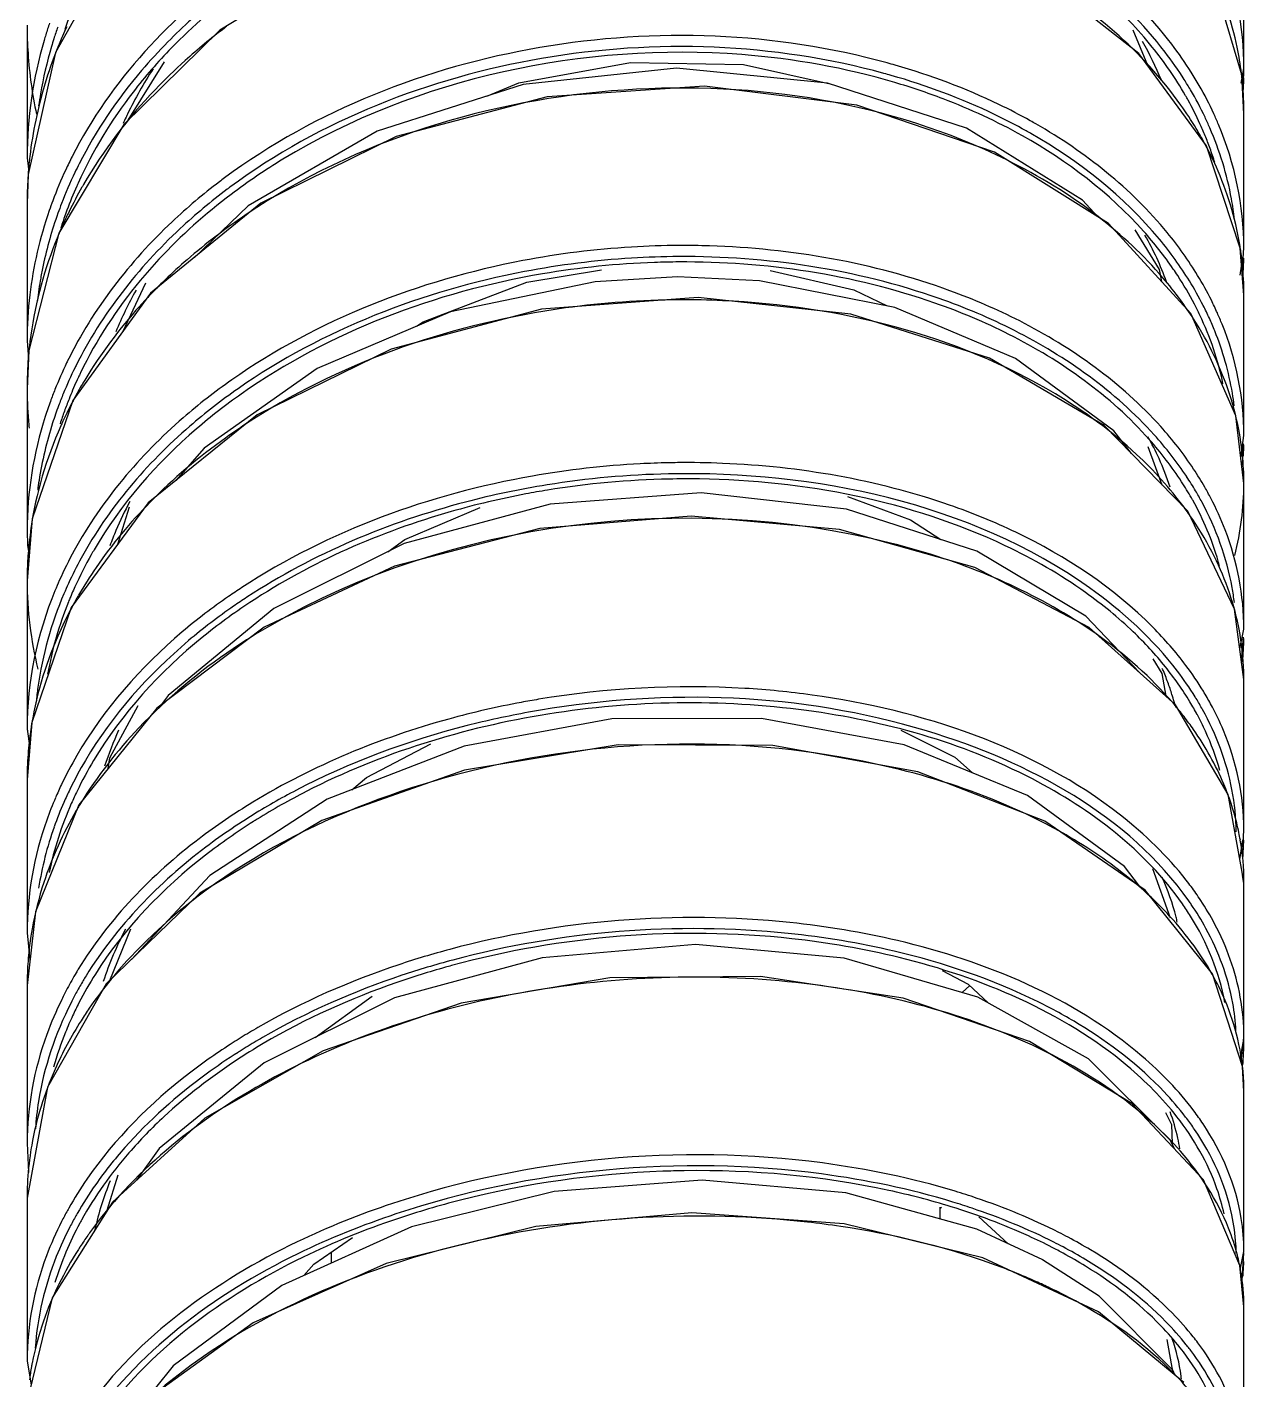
# Model space of a CAD drawing. Header units: millimetres. Extents: x 601 to 1195, y -13 to 407.
# Drawn here: x 744.7 to 756.7, y 299.44 to 312.78 of the extents above; entities that cross this region are included whole.
import ezdxf

# ---------------------------------------------------------------- set-up
doc = ezdxf.new("R2010")
doc.units = ezdxf.units.MM
doc.header["$LTSCALE"] = 0.1

msp = doc.modelspace()

# ---------------------------------------------------------------- linework, layer by layer
at = {"color": 7, "linetype": 'Continuous'}
for p, q in [((745.6121, 313.6475), (744.9848, 312.5265)), ((756.7033, 312.3676), (756.7033, 313.6425)), ((747.8022, 313.4762), (746.6044, 312.7454)), ((755.6655, 312.5151), (754.7033, 313.2725)), ((756.6809, 312.3041), (756.3695, 313.37)), ((744.7033, 312.794), (744.7033, 311.7925)), ((746.6044, 312.7454), (745.6575, 311.8168)), ((755.6084, 312.7498), (755.7526, 312.402)), ((744.9848, 312.5265), (744.7133, 311.3216)), ((756.3337, 311.6044), (755.6655, 312.5151)), ((745.6995, 311.858), (746.0584, 312.4327)), ((751.769, 312.409), (752.6237, 312.2158)), ((756.6773, 312.2222), (756.7033, 312.3683)), ((756.6951, 312.0933), (756.7032, 312.3572)), ((756.7033, 312.3676), (756.7033, 312.3683)), ((756.7033, 311.9216), (756.6809, 312.3041)), ((756.7033, 310.5959), (756.7033, 311.9257)), ((756.7033, 311.9216), (756.7033, 311.9257)), ((744.7033, 311.7925), (744.7033, 311.4872)), ((745.6575, 311.8168), (745.0172, 310.744)), ((755.1122, 311.0714), (753.968, 311.7808)), ((755.3676, 310.841), (754.2441, 311.5429)), ((756.6677, 310.5974), (756.3337, 311.6044)), ((744.7033, 311.4872), (744.7213, 311.3476)), ((744.7133, 311.3216), (744.7033, 311.0354)), ((744.7033, 311.0402), (744.7033, 309.6835)), ((747.0088, 311.04), (745.922, 310.1538)), ((746.8833, 311.0146), (746.3539, 310.5059)), ((755.2629, 310.9053), (755.1122, 311.0714)), ((756.1786, 309.9514), (755.3676, 310.841)), ((745.0172, 310.744), (744.7219, 309.5889)), ((756.7033, 310.133), (756.6677, 310.5974)), ((756.6869, 310.3468), (756.7033, 310.6)), ((756.6665, 310.3302), (756.6924, 310.5081)), ((745.6499, 309.7785), (745.8733, 310.2558)), ((745.922, 310.1538), (745.154, 309.0944)), ((756.7033, 308.749), (756.7033, 310.1356)), ((756.6236, 308.9418), (756.1786, 309.9514)), ((744.7033, 309.6845), (744.7175, 309.4988)), ((744.7219, 309.5889), (744.7033, 309.2096)), ((744.7033, 309.2142), (744.7033, 307.8049)), ((745.154, 309.0944), (744.755, 307.9276)), ((746.9722, 308.9518), (745.8964, 308.0854)), ((756.7032, 308.2753), (756.6236, 308.9418)), ((756.6733, 308.5254), (756.7033, 308.749)), ((755.7553, 308.6403), (755.8948, 308.2639)), ((756.6875, 308.4614), (756.6989, 308.6663)), ((751.351, 308.1847), (749.863, 308.0729)), ((756.7032, 307.9141), (756.7032, 308.2753)), ((745.8964, 308.0854), (745.1391, 307.0534)), ((745.5973, 307.6778), (745.7144, 308.0452)), ((744.755, 307.9276), (744.7036, 307.3165)), ((751.2525, 307.9537), (749.7595, 307.8326)), ((756.6105, 307.0378), (756.1485, 308.0034)), ((756.7032, 306.8378), (756.7032, 307.9141)), ((744.7033, 307.8083), (744.706, 307.6649)), ((744.7033, 307.8083), (744.7033, 307.8049)), ((744.706, 307.6649), (744.7217, 307.5882)), ((744.7036, 307.3169), (744.7036, 305.8436)), ((744.7036, 307.3169), (744.7036, 307.3165)), ((745.1391, 307.0534), (744.7507, 305.9197)), ((756.7031, 306.3443), (756.6105, 307.0378)), ((747.0421, 306.86), (745.9829, 306.0603)), ((756.0286, 306.0947), (755.1786, 306.8573)), ((756.6631, 306.6441), (756.7032, 306.8394)), ((756.6782, 306.531), (756.6975, 306.7598)), ((755.8047, 306.5471), (755.8952, 306.4029)), ((755.8952, 306.4029), (755.9334, 306.1801)), ((756.7031, 304.8608), (756.7031, 306.346)), ((756.7031, 306.3443), (756.7031, 306.346)), ((745.9829, 306.0603), (745.2148, 305.1057)), ((745.5209, 305.571), (745.7972, 306.0871)), ((756.5473, 305.2089), (756.0286, 306.0947)), ((744.7507, 305.9197), (744.7035, 305.3527)), ((744.7036, 305.8566), (744.7293, 305.6624)), ((744.7036, 305.8452), (744.7036, 305.8436)), ((745.5044, 305.4656), (745.5209, 305.571)), ((744.7035, 305.3527), (744.7035, 303.8417)), ((745.2148, 305.1057), (744.7863, 304.0507)), ((756.7031, 304.3498), (756.5473, 305.2089)), ((747.6092, 304.9525), (746.4058, 304.2357)), ((756.6933, 304.6393), (756.7031, 304.8634)), ((756.6621, 304.5685), (756.6912, 304.762)), ((755.6734, 304.3044), (755.5258, 304.4987)), ((755.802, 304.4809), (755.9749, 303.9941)), ((756.7033, 304.3306), (756.6898, 304.4089)), ((756.7033, 302.7963), (756.7031, 304.3498)), ((756.7033, 304.3303), (756.7033, 304.3306)), ((746.4058, 304.2357), (745.4842, 303.3413)), ((756.3933, 303.4413), (755.7276, 304.2672)), ((744.7863, 304.0507), (744.7035, 303.3244)), ((744.7035, 303.8446), (744.7319, 303.5742)), ((745.5188, 303.3749), (745.7272, 303.8834)), ((756.69, 302.5279), (756.3933, 303.4413)), ((744.7035, 303.3244), (744.7035, 301.7642)), ((745.4842, 303.3413), (744.9035, 302.3218)), ((754.0003, 303.3244), (753.9231, 303.2558)), ((747.5455, 302.8141), (748.1067, 303.2197)), ((755.5972, 302.1626), (754.59, 302.7727)), ((756.6677, 302.5966), (756.7033, 302.7972)), ((756.6748, 302.5746), (756.7031, 302.8122)), ((756.7031, 302.2802), (756.69, 302.5279)), ((744.9035, 302.3218), (744.7035, 301.2278)), ((756.7031, 300.7036), (756.7031, 302.2865)), ((756.3038, 301.4101), (755.5972, 302.1626)), ((755.9283, 302.0728), (755.9886, 301.9544)), ((746.4547, 302.0167), (745.5455, 301.1901)), ((755.9886, 301.9544), (755.9944, 301.7633)), ((744.7035, 301.7696), (744.7166, 301.4809)), ((746.0051, 301.717), (745.7825, 301.4056)), ((745.4942, 301.1087), (745.601, 301.4591)), ((756.6627, 300.5651), (756.3038, 301.4101)), ((744.7035, 301.2281), (744.7035, 299.6235)), ((744.7035, 301.2281), (744.7035, 301.2278)), ((745.5455, 301.1901), (744.951, 300.2466)), ((753.7033, 301.1404), (753.7033, 301.0247)), ((753.7204, 301.1361), (753.7033, 301.1238)), ((754.1292, 300.6412), (752.7618, 300.9754)), ((754.0891, 301.0429), (754.3786, 300.7793)), ((756.6671, 300.5214), (756.7031, 300.7036)), ((747.7033, 300.6954), (747.7033, 300.5874)), ((755.2698, 300.1066), (754.1292, 300.6412)), ((755.2749, 300.2616), (754.7171, 300.6221)), ((756.683, 300.3607), (756.7029, 300.6895)), ((756.7033, 300.1563), (756.6627, 300.5651)), ((744.951, 300.2466), (744.7083, 299.2386)), ((756.1103, 299.4116), (755.2698, 300.1066)), ((756.7033, 298.5352), (756.7033, 300.1604)), ((756.7033, 300.1563), (756.7033, 300.1604)), ((746.9321, 299.9989), (745.8673, 299.2302)), ((755.9428, 299.8356), (756.0011, 299.5019)), ((744.7035, 299.6235), (744.7438, 299.3861)), ((746.145, 299.5756), (745.4347, 298.693))]:
    msp.add_line(p, q, dxfattribs=at)
for points in [[(753.968, 311.7808), (752.5962, 312.2247), (751.1074, 312.3704), (749.5951, 312.2108), (748.1542, 311.7512), (746.8833, 311.0146)], [(749.2379, 312.0968), (749.5523, 312.2254), (750.6543, 312.4282), (751.769, 312.409)], [(754.2441, 311.5429), (752.8858, 312.0051), (751.3824, 312.1933), (749.8334, 312.0903), (748.3424, 311.6985), (747.0088, 311.04)], [(755.627, 310.7777), (755.8683, 310.3852), (755.8904, 310.2675)], [(751.1185, 310.3132), (750.305, 310.2647), (748.8789, 309.9673), (747.5656, 309.411), (746.4486, 308.6246), (746.1695, 308.3053)], [(748.5452, 309.826), (748.6101, 309.8689), (749.6328, 310.2596), (750.3693, 310.3824)], [(755.594, 308.5727), (755.4186, 308.7967), (754.4514, 309.5093), (753.2615, 310.0126), (751.926, 310.2759), (751.1185, 310.3132)], [(752.0301, 310.3751), (752.8574, 310.185), (753.1846, 310.0277)], [(751.321, 310.1094), (749.7761, 309.9935), (748.2944, 309.6007), (746.9722, 308.9518)], [(756.1485, 308.0034), (755.3247, 308.8492), (754.1932, 309.5128), (752.8279, 309.9444), (751.321, 310.1094)], [(755.6733, 306.4135), (755.1435, 306.9663), (754.0705, 307.6071), (752.7837, 308.0226), (751.351, 308.1847)], [(749.863, 308.0729), (748.4218, 307.6847), (747.1369, 307.0421)], [(748.2593, 307.6034), (748.4286, 307.7226), (749.1726, 308.0384)], [(752.7953, 308.1474), (753.4151, 307.918), (753.7143, 307.7221)], [(755.1786, 306.8573), (754.051, 307.4463), (752.7141, 307.8213), (751.2525, 307.9537)], [(749.7595, 307.8326), (748.3268, 307.4617), (747.0421, 306.86)], [(747.1369, 307.0421), (746.0933, 306.1851), (746.0267, 306.0933)], [(755.5258, 304.4987), (754.5684, 305.1993), (753.3511, 305.7), (751.9454, 305.9599), (750.4697, 305.9549), (749.0123, 305.6856), (747.6621, 305.162)], [(753.3191, 305.8431), (753.8509, 305.5777), (754.0258, 305.4225)], [(755.7276, 304.2672), (754.7383, 304.9471), (753.4884, 305.4338), (752.0569, 305.6924), (750.533, 305.7004), (749.0164, 305.45), (747.6092, 304.9525)], [(747.9056, 305.2564), (748.0491, 305.3783), (748.6834, 305.7086)], [(747.6621, 305.162), (746.5066, 304.4089), (745.732, 303.5818)], [(755.1707, 302.6023), (754.0788, 303.2103), (752.7614, 303.5953), (751.2963, 303.7305), (749.7819, 303.5993), (748.327, 303.2025)], [(754.59, 302.7727), (753.344, 303.2004), (751.9352, 303.4152), (750.4512, 303.4002), (748.9837, 303.1524), (747.624, 302.6827), (746.4547, 302.0167)], [(753.7279, 303.4745), (753.9837, 303.34), (754.183, 303.1523)], [(748.327, 303.2025), (747.0414, 302.5636), (746.0051, 301.717)], [(756.0176, 301.7149), (755.978, 301.7975), (755.1707, 302.6023)], [(754.719, 300.621), (754.0691, 300.9233), (752.7775, 301.2813), (751.3593, 301.4073), (749.9019, 301.2941), (748.4943, 300.9447)], [(752.7618, 300.9754), (751.2585, 301.0826), (749.7188, 300.9508), (748.2444, 300.5831), (746.9321, 299.9989)], [(748.4943, 300.9447), (747.2172, 300.3678), (746.145, 299.5756)], [(747.4329, 300.4652), (747.5299, 300.5764), (747.9136, 300.8399)], [(756.0265, 299.4809), (756.0008, 299.5327), (755.2749, 300.2616)]]:
    msp.add_lwpolyline(points, dxfattribs=at)
for centre, radius, start, end in [((750.0928, 308.6778), 5.6243, 128.70963, 135.35963), ((749.0975, 311.3693), 4.2538, 158.80015, 161.02707), ((748.8562, 312.7918), 4.1527, 180.02305, 183.78189), ((748.9649, 311.4429), 4.2669, 161.21945, 162.8476), ((748.9986, 311.3926), 4.2261, 160.88052, 162.52732), ((749.1021, 310.9236), 4.4167, 155.1536, 156.45397), ((750.1785, 308.0904), 5.8576, 127.02809, 131.96719), ((750.288, 307.9493), 6.0362, 126.81407, 127.05111), ((748.8923, 311.4242), 4.1152, 163.62921, 170.28839), ((748.9252, 311.4553), 4.2254, 162.84903, 163.63699), ((748.9537, 311.4068), 4.179, 162.52839, 163.63823), ((749.0619, 310.941), 4.3728, 156.45326, 158.2364), ((752.9992, 311.0899), 3.1147, 21.89742, 29.75722), ((748.9071, 312.7972), 4.2039, 183.80971, 192.08693), ((748.9776, 310.9739), 4.2823, 158.22655, 163.18799), ((749.7566, 309.0361), 5.0668, 135.75929, 142.27557), ((753.4772, 311.9255), 3.2257, 5.29013, 9.92174), ((749.4326, 310.0958), 4.1597, 146.92629, 154.0161), ((751.3326, 305.6719), 6.8927, 74.07758, 74.69051), ((751.3357, 305.6994), 6.9737, 73.94135, 74.63554), ((753.1125, 310.3918), 3.6323, 29.8589, 32.27373), ((748.8069, 311.0238), 4.1045, 163.16503, 173.31825), ((751.4088, 305.9592), 6.5384, 69.13708, 73.54672), ((753.0834, 310.3403), 3.5875, 30.44971, 32.32011), ((753.2204, 310.4528), 3.5084, 24.7523, 29.87267), ((753.4841, 311.9264), 3.2187, 359.98709, 5.28576), ((752.5881, 312.3559), 4.1151, 357.35218, 357.90636), ((752.5922, 312.3558), 4.111, 357.90637, 358.39788), ((752.596, 312.3557), 4.1072, 358.39788, 358.91047), ((748.8349, 311.4351), 4.0568, 170.3032, 172.00433), ((753.0867, 310.3591), 3.504, 29.3987, 29.87904), ((753.1018, 310.3676), 3.4866, 28.96128, 29.39867), ((753.1775, 310.4084), 3.4007, 24.60021, 28.97696), ((753.1818, 310.397), 3.4739, 25.41584, 30.4652), ((749.3106, 310.1587), 4.0224, 154.06017, 154.52044), ((753.0494, 309.8597), 3.7156, 31.06658, 35.31597), ((753.3193, 310.4996), 3.399, 22.80511, 24.73372), ((749.2902, 310.1684), 3.9999, 154.51992, 155.5367), ((751.8884, 307.0006), 5.5568, 60.18196, 60.83153), ((753.1722, 309.9347), 3.5717, 28.81143, 31.05225), ((753.2806, 310.4565), 3.2869, 22.33262, 24.58682), ((753.28, 310.4449), 3.3647, 23.44498, 25.39768), ((751.8822, 306.9694), 5.4803, 60.24419, 60.8034), ((753.3087, 310.0083), 3.4167, 23.22155, 28.83401), ((753.3309, 310.4773), 3.2324, 21.1579, 22.32943), ((753.3644, 310.4903), 3.1965, 19.94184, 21.15796), ((753.4163, 310.5089), 3.1414, 17.24942, 19.94583), ((748.691, 311.0413), 3.9874, 173.3751, 175.5911), ((749.0212, 309.539), 4.3417, 153.15135, 155.05569), ((749.0525, 309.487), 4.2987, 153.15611, 154.42571), ((750.4231, 306.209), 6.1588, 121.26338, 127.01302), ((748.69, 311.0414), 3.9863, 175.59186, 179.14009), ((748.9323, 309.5796), 4.2439, 155.04686, 159.54738), ((748.9728, 309.5243), 4.2107, 154.41531, 158.95185), ((750.2303, 306.461), 6.0102, 126.55124, 127.15816), ((748.9658, 309.5374), 4.1264, 156.10908, 159.68603), ((749.0961, 309.0076), 4.4307, 150.36637, 153.8979), ((749.0397, 309.5054), 4.207, 155.69299, 156.11887), ((749.172, 308.9654), 4.5176, 150.01225, 150.37632), ((750.2476, 306.4147), 5.952, 126.53366, 126.85639), ((748.6908, 311.0415), 3.9871, 179.14047, 180.0177), ((748.85, 309.6112), 4.1558, 159.55917, 160.95486), ((748.89, 309.5571), 4.1216, 158.96392, 160.37206), ((753.5994, 310.547), 3.0285, 6.31885, 10.17971), ((748.7799, 309.5944), 4.0054, 160.34645, 167.99284), ((748.9061, 309.098), 4.2203, 155.60238, 158.4531), ((748.831, 309.5868), 3.9828, 161.32105, 162.33999), ((748.8698, 309.5735), 4.0238, 159.69482, 161.31938), ((748.9926, 309.0591), 4.3151, 153.90646, 155.6063), ((750.2145, 305.9454), 6.0047, 123.90161, 130.92068), ((751.1741, 302.176), 8.4468, 90.27301, 93.46974), ((751.174, 302.2158), 8.4069, 88.23658, 90.27398), ((753.6588, 310.13), 3.0448, 8.15385, 8.57904), ((749.6253, 307.1162), 4.948, 137.04351, 140.29027), ((749.899, 306.3174), 5.5169, 130.97581, 134.02193), ((751.1746, 302.1641), 8.3495, 90.31262, 93.51009), ((751.1736, 302.2542), 8.2064, 90.30668, 91.96775), ((753.6843, 310.1333), 3.019, 2.28122, 8.15939), ((752.7634, 310.5818), 3.9395, 356.75597, 358.79457), ((748.6639, 309.6215), 3.8863, 168.02651, 169.92248), ((753.1574, 308.4366), 3.4552, 33.13693, 34.44589), ((753.2655, 308.5055), 3.327, 27.57826, 33.16211), ((753.356, 308.5708), 3.3827, 26.55726, 31.28784), ((748.6108, 309.6307), 3.8325, 169.9198, 173.24745), ((749.1598, 308.2949), 3.8731, 150.8317, 157.60774), ((749.6852, 306.5359), 5.2112, 135.69119, 137.0217), ((749.7584, 306.4644), 5.3136, 134.03278, 135.69011), ((753.3187, 308.5147), 3.3467, 26.94193, 31.72882), ((753.7089, 310.1348), 2.9944, 1.5908, 2.27182), ((753.7142, 310.135), 2.9891, 0.01193, 1.59104), ((748.5486, 309.6845), 3.8449, 173.25432, 179.99923), ((749.6282, 306.5892), 5.1332, 137.02267, 137.96898), ((751.1842, 301.6692), 8.4179, 87.4289, 90.32185), ((753.2107, 307.9716), 3.5625, 32.73827, 36.3947), ((753.3862, 308.5702), 3.1901, 25.36013, 27.5521), ((753.4858, 308.6369), 3.237, 24.08148, 26.53873), ((753.4496, 308.5825), 3.1993, 24.43002, 26.9228), ((753.5635, 308.6717), 3.1518, 21.86999, 24.07987), ((753.5323, 308.6201), 3.1084, 21.90963, 24.42952), ((748.5184, 309.2107), 3.815, 173.4609, 177.61084), ((748.5419, 309.2082), 3.8387, 173.0111, 173.46402), ((748.7991, 307.6723), 4.1166, 154.18552, 158.15558), ((748.8402, 307.6156), 4.0839, 153.76031, 157.77011), ((748.8824, 307.6331), 4.2086, 153.9089, 154.1986), ((748.9238, 307.5755), 4.1767, 153.48146, 153.77373), ((748.4827, 309.2123), 3.7792, 178.83473, 179.97074), ((748.4919, 309.2121), 3.7884, 177.6151, 178.83467), ((748.8156, 307.6417), 3.9792, 155.57724, 157.01318), ((748.9425, 307.0892), 4.2828, 149.59793, 151.79805), ((748.8519, 307.6252), 4.0191, 154.81881, 155.57793), ((748.8803, 307.6119), 4.0504, 154.29461, 154.81911), ((749.0134, 307.048), 4.3648, 148.99537, 149.60287), ((748.469, 309.2122), 3.7655, 180.03955, 183.39096), ((748.6863, 307.7184), 3.9947, 158.16721, 159.98562), ((748.7267, 307.6629), 3.961, 157.78205, 159.61965), ((748.7349, 307.6747), 3.8919, 158.37597, 160.25324), ((748.7775, 307.6579), 3.9378, 157.01339, 158.37684), ((748.8752, 307.1257), 4.2062, 151.80326, 152.48548), ((753.7965, 308.2561), 2.9082, 9.92562, 17.90378), ((753.7838, 308.697), 2.8447, 6.97766, 9.48005), ((748.4752, 309.2128), 3.7718, 183.39462, 185.96277), ((748.6114, 307.7456), 3.915, 159.98436, 162.26595), ((748.6453, 307.6929), 3.8742, 159.61705, 162.26631), ((748.6861, 307.6922), 3.8402, 160.25329, 162.21015), ((748.8128, 307.1577), 4.1361, 152.47889, 155.61403), ((748.5248, 307.7303), 3.748, 162.24833, 171.19002), ((748.7553, 307.1843), 4.0727, 155.62148, 155.96326), ((753.3297, 307.3632), 2.7882, 24.54539, 29.5116), ((753.8831, 308.2732), 2.8199, 5.88516, 9.8855), ((752.966, 308.7395), 3.7369, 357.02698, 357.66076), ((752.9717, 308.7392), 3.7313, 357.66065, 358.75446), ((751.2101, 299.6828), 8.799, 91.21668, 92.9938), ((751.209, 299.7268), 8.755, 90.59695, 91.21594), ((751.2087, 299.8356), 8.6462, 87.65973, 90.60251), ((753.4687, 307.4267), 2.6354, 18.00023, 24.54308), ((753.894, 308.2746), 2.8089, 0.01449, 5.88087), ((751.2095, 299.6819), 8.6906, 91.18564, 99.12119), ((751.211, 299.7274), 8.594, 91.18086, 99.22104), ((751.2087, 299.8509), 8.4704, 89.14262, 91.1827), ((753.4362, 306.5527), 3.2417, 30.59065, 33.53136), ((753.4739, 306.6105), 3.2771, 29.79525, 33.47963), ((748.4393, 307.7459), 3.6612, 171.2269, 172.70001), ((751.1859, 299.8894), 8.43, 99.22873, 100.68205), ((753.4383, 306.5735), 3.1595, 29.59968, 32.97656), ((753.5217, 306.6035), 3.1424, 28.3513, 30.58633), ((753.5717, 306.6671), 3.1641, 27.57187, 29.78563), ((753.8397, 308.2785), 2.8632, 345.60915, 359.88427), ((748.9847, 306.3684), 3.6984, 152.12791, 157.02115), ((753.3577, 306.004), 3.4266, 33.9962, 36.49256), ((753.5159, 306.6185), 3.0698, 29.07667, 29.58496), ((753.5541, 306.1329), 3.1917, 26.51653, 34.05038), ((748.3087, 307.3169), 3.6052, 172.35057, 175.68036), ((748.3215, 307.3152), 3.6181, 171.792, 172.35119), ((748.8646, 306.4204), 3.5676, 157.03674, 159.62429), ((748.299, 307.3177), 3.5954, 175.68177, 178.94547), ((748.6897, 305.6859), 4.0153, 151.28376, 156.00708), ((748.7271, 305.6293), 3.9788, 151.29219, 155.34221), ((748.7784, 305.6218), 3.9569, 150.44005, 155.60586), ((748.8828, 305.5643), 4.0762, 149.68973, 150.46063), ((753.8492, 306.7604), 2.7067, 15.0702, 16.05901), ((748.2964, 307.3178), 3.5929, 178.94619, 180.01525), ((748.9259, 305.0191), 4.2946, 145.56802, 149.89653), ((748.3411, 307.3213), 3.6376, 180.07506, 193.94431), ((748.5803, 305.7358), 3.8952, 156.02413, 157.62846), ((748.6299, 305.6748), 3.8715, 155.35416, 156.96963), ((748.6673, 305.6739), 3.8343, 155.62867, 156.69823), ((750.2291, 302.0409), 6.2245, 123.21091, 124.65467), ((753.999, 306.7857), 2.629, 6.9213, 10.17993), ((748.6171, 305.6952), 3.7797, 157.33073, 158.01637), ((748.6388, 305.6862), 3.8033, 156.69883, 157.33078), ((748.7798, 305.1052), 4.125, 149.91381, 151.80774), ((750.2399, 302.0054), 6.1529, 123.20613, 124.66974), ((748.6387, 305.1796), 3.9655, 151.79153, 156.3338), ((754.0406, 306.3346), 2.6629, 10.18061, 10.58317), ((754.0774, 306.3406), 2.6256, 1.80231, 10.19256), ((753.1665, 306.8233), 3.5366, 355.02316, 358.77177), ((753.6071, 305.4495), 2.5006, 23.01523, 23.63004), ((753.5535, 304.5507), 3.2206, 31.38282, 36.85676), ((753.6463, 305.4658), 2.4582, 19.82212, 23.02218), ((753.5089, 304.4874), 3.1936, 31.84265, 37.37078), ((754.1116, 306.3428), 2.5914, 0.0714, 1.77934), ((748.1949, 305.8034), 3.4164, 172.18834, 174.69437), ((753.7057, 305.4873), 2.3949, 16.79457, 19.81996), ((753.7482, 305.5003), 2.3505, 14.85379, 16.79054), ((753.6334, 304.5673), 3.0457, 31.42197, 31.80045), ((753.7224, 304.6557), 3.0218, 28.6234, 31.35067), ((751.229, 297.2701), 9.0003, 99.47242, 100.57411), ((753.3973, 303.8797), 3.4308, 37.68949, 40.29158), ((753.6783, 304.6155), 2.9127, 28.26705, 31.15629), ((753.6866, 304.5994), 2.9835, 29.04401, 31.42872), ((753.8771, 304.7386), 2.8463, 22.76181, 28.65104), ((753.5331, 303.9846), 3.2593, 34.90335, 37.69032), ((753.7661, 304.6631), 2.8129, 26.43929, 28.26024), ((753.8315, 304.6956), 2.7398, 24.51004, 26.43946), ((748.1283, 305.35), 3.425, 172.12407, 176.24785), ((748.1557, 305.3465), 3.4526, 171.68628, 172.12822), ((748.6844, 304.4301), 3.3867, 155.36155, 161.77623), ((753.9579, 304.7509), 2.6019, 15.50594, 24.55599), ((748.0942, 305.3525), 3.3909, 176.25239, 178.53802), ((748.5757, 303.6259), 3.9129, 149.81555, 154.56472), ((748.6241, 303.5629), 3.8886, 149.35248, 154.14204), ((748.6665, 303.5622), 3.8557, 149.04549, 154.14903), ((748.0792, 305.353), 3.3758, 178.53891, 180.00388), ((748.4196, 303.7017), 3.7394, 154.5859, 156.74871), ((748.4671, 303.6406), 3.7133, 154.16373, 156.3468), ((748.5148, 303.6374), 3.6865, 154.17325, 156.28431), ((750.4695, 299.3394), 6.6247, 117.05938, 121.87665), ((750.4885, 299.2559), 6.7633, 116.73097, 121.14865), ((754.1101, 304.3017), 2.5985, 13.95594, 22.84766), ((754.1937, 304.8019), 2.4343, 0.94675, 10.7717), ((748.2982, 303.7533), 3.6074, 156.74019, 160.50702), ((748.3377, 303.6965), 3.5724, 156.33533, 160.50584), ((748.6555, 303.0324), 4.0119, 148.62084, 148.95227), ((748.6229, 303.0519), 3.9738, 148.95145, 149.80218), ((748.1516, 303.7607), 3.3755, 160.47932, 171.04319), ((750.2749, 299.661), 6.2488, 121.919, 122.30957), ((754.2315, 304.3348), 2.4728, 11.66713, 13.88978), ((754.2657, 304.342), 2.4379, 9.8423, 11.66583), ((754.2942, 304.347), 2.4089, 0.06651, 9.83948), ((753.3631, 304.8445), 3.3398, 355.54446, 358.51857), ((748.0641, 303.2939), 3.363, 161.86964, 169.86511), ((753.6789, 302.4474), 3.1148, 35.04663, 37.96107), ((753.296, 301.5487), 3.6348, 42.62541, 47.31378), ((753.7827, 302.5209), 2.9876, 33.38456, 35.03579), ((753.7317, 302.4812), 2.884, 31.99972, 34.8923), ((753.7377, 302.4572), 2.9606, 34.2732, 35.09955), ((753.9671, 303.4861), 2.1303, 12.62436, 13.97779), ((747.9205, 303.3216), 3.2168, 171.21581, 174.60321), ((747.9464, 303.3176), 3.2431, 169.91199, 171.21665), ((747.9014, 303.3235), 3.1977, 174.6049, 178.73242), ((751.132, 295.2899), 8.5319, 105.25212, 105.66034), ((747.8944, 303.3237), 3.1906, 178.73453, 179.98826), ((748.4267, 301.5211), 3.7703, 149.19431, 151.93069), ((748.4991, 301.4785), 3.8544, 148.62177, 149.20146), ((748.4713, 301.4592), 3.7417, 149.20258, 151.1959), ((748.5295, 301.4471), 3.7287, 147.71588, 152.76592), ((748.5341, 301.422), 3.8146, 148.41685, 149.2058), ((748.3335, 301.5712), 3.6646, 151.93527, 153.80377), ((748.3933, 301.5021), 3.6527, 151.19663, 153.07336), ((748.3531, 301.5398), 3.5294, 152.79342, 155.06761), ((754.3183, 302.2443), 2.3892, 13.38729, 23.00932), ((754.4036, 302.7575), 2.2245, 3.12732, 10.18198), ((754.4411, 302.8133), 2.262, 0.03974, 10.1547), ((748.238, 301.5931), 3.4026, 155.0641, 158.0426), ((748.6042, 300.8428), 3.9882, 145.50524, 147.617), ((748.0934, 301.6504), 3.247, 158.027, 164.48278), ((750.1864, 297.3526), 6.4175, 120.84631, 122.53551), ((750.29, 297.18), 6.6188, 120.02143, 120.85079), ((750.1973, 297.3204), 6.3427, 120.8645, 122.55222), ((750.3002, 297.1491), 6.5425, 120.03137, 120.86896), ((754.4588, 302.2795), 2.2443, 2.33768, 13.34272), ((753.5698, 302.7958), 3.1332, 355.73918, 358.7214), ((753.5681, 302.7958), 3.1349, 358.72171, 0.00959), ((753.5695, 302.7958), 3.1335, 355.38353, 355.73889), ((754.5065, 302.2835), 2.1965, 0.07767, 2.28469), ((747.8035, 301.7085), 3.0248, 171.00096, 176.12921), ((754.0966, 301.3861), 2.0023, 12.55482, 20.26519), ((753.9171, 300.3673), 2.8672, 33.77447, 36.88414), ((749.171, 298.6613), 4.5914, 132.74375, 138.96423), ((753.8057, 300.2538), 2.9226, 37.02955, 37.38542), ((753.8728, 300.3037), 2.8391, 34.35641, 37.04061), ((754.1749, 301.4049), 1.9218, 9.3316, 12.51371), ((747.7279, 301.2261), 3.0246, 170.52866, 176.55036), ((747.7707, 301.2196), 3.068, 170.04674, 170.53912), ((748.7611, 298.9857), 4.1335, 138.44598, 144.8719), ((747.6841, 301.2295), 2.9807, 176.56448, 178.23564), ((748.3803, 299.2864), 3.7504, 145.38158, 150.5756), ((751.3219, 291.9293), 9.5707, 90.83862, 92.09719), ((747.6712, 301.2299), 2.9679, 178.2358, 180.03587), ((748.4357, 299.2168), 3.7344, 144.8987, 150.12829), ((751.8053, 294.5469), 7.0541, 71.32466, 73.10138), ((748.1727, 299.4053), 3.5112, 151.01313, 153.04172), ((748.2321, 299.3728), 3.5788, 150.61424, 151.0182), ((748.6876, 298.4791), 4.1396, 138.96024, 144.45836), ((751.8025, 294.535), 6.9578, 71.39719, 73.04376), ((748.2269, 299.3386), 3.4926, 150.56957, 152.61441), ((748.2866, 299.3053), 3.5611, 150.16774, 150.57477), ((748.2447, 299.3541), 3.4315, 151.13599, 151.68456), ((751.3929, 291.9974), 9.051, 81.52537, 83.61811), ((748.4141, 298.6775), 3.8017, 144.92683, 146.94389), ((748.4897, 298.6249), 3.8938, 144.51131, 144.93311), ((752.4404, 296.0791), 5.3936, 62.02689, 63.14679), ((752.5916, 296.3604), 5.0742, 59.17627, 62.04479), ((748.3361, 298.7287), 3.7084, 146.95019, 147.46779), ((752.4487, 296.1473), 5.1678, 61.42584, 62.78303), ((752.4291, 296.0479), 5.3184, 62.07607, 63.16596), ((752.5805, 296.33), 4.9982, 59.14448, 62.09544), ((754.6089, 300.646), 2.019, 1.15058, 3.66929), ((752.6075, 296.4356), 4.8387, 58.42694, 61.44415), ((754.6339, 300.1512), 2.0699, 9.79371, 14.41634), ((753.773, 300.688), 2.93, 356.28155, 358.33792), ((754.6857, 300.1606), 2.0172, 359.9959, 9.78086), ((753.7652, 300.6885), 2.9378, 355.55134, 356.28198), ((752.2744, 295.0737), 5.8394, 65.38866, 65.92193), ((752.3253, 295.1846), 5.7175, 64.63472, 65.38944), ((752.4345, 295.4125), 5.4647, 62.26286, 64.64622), ((747.6681, 299.0419), 2.968, 160.84677, 169.11171), ((753.9831, 298.0656), 2.753, 38.1426, 38.61536), ((754.0442, 298.143), 2.7598, 36.98067, 38.51496), ((754.0221, 298.0961), 2.7035, 37.05686, 38.14445), ((747.5279, 299.0715), 2.8248, 169.89159, 172.58549), ((747.5494, 299.0678), 2.8466, 169.17142, 169.89322), ((754.3899, 299.2625), 1.7064, 6.19548, 7.13153)]:
    msp.add_arc(centre, radius, start, end, dxfattribs=at)
for points, knots in [([(754.6991, 313.7474), (753.9439, 314.2071), (752.1444, 314.7894), (749.3404, 314.6561), (746.7848, 313.5914), (745.5254, 312.2464), (745.1476, 311.4998)], [0, 0, 0, 0, 0.2461229, 0.5099773, 0.7670662, 1, 1, 1, 1]), ([(755.7998, 312.5792), (755.7283, 312.668), (755.4161, 313.0231), (755.0447, 313.3245), (754.7445, 313.5204)], [0, 0, 0, 0, 0.2412545, 1, 1, 1, 1]), ([(756.1151, 312.2583), (756.056, 312.3518), (755.7936, 312.7275), (755.4654, 313.0555), (755.1947, 313.2729)], [0, 0, 0, 0, 0.2416745, 1, 1, 1, 1]), ([(756.1836, 312.3313), (756.1237, 312.4262), (755.8581, 312.8072), (755.5258, 313.1401), (755.2516, 313.3607)], [0, 0, 0, 0, 0.2417206, 1, 1, 1, 1]), ([(753.1835, 312.4239), (752.0825, 312.7265), (749.7453, 312.8142), (747.5522, 311.9572), (746.651, 311.2891)], [0, 0, 0, 0, 0.5044194, 1, 1, 1, 1]), ([(746.091, 312.6298), (746.0015, 312.539), (745.6658, 312.1732), (745.3836, 311.7573), (745.217, 311.4281)], [0, 0, 0, 0, 0.2568247, 1, 1, 1, 1]), ([(753.1525, 312.32), (752.0655, 312.6175), (749.7587, 312.7025), (747.5942, 311.8565), (746.7043, 311.1972)], [0, 0, 0, 0, 0.5043469, 1, 1, 1, 1]), ([(753.2607, 312.2299), (752.7705, 312.3749), (750.74, 312.7391), (748.5488, 312.2772), (747.2269, 311.4735)], [0, 0, 0, 0, 0.2483589, 1, 1, 1, 1]), ([(746.2615, 312.4457), (746.1605, 312.3548), (745.7808, 311.9877), (745.4552, 311.563), (745.2592, 311.2233)], [0, 0, 0, 0, 0.257397, 1, 1, 1, 1]), ([(754.5966, 311.8527), (754.4947, 311.9096), (754.0677, 312.1307), (753.6146, 312.3003), (753.2648, 312.401)], [0, 0, 0, 0, 0.2428318, 1, 1, 1, 1]), ([(754.3664, 311.466), (753.2201, 312.0337), (750.5398, 312.4608), (747.9497, 311.6598), (746.8652, 310.9293)], [0, 0, 0, 0, 0.4945225, 1, 1, 1, 1]), ([(754.5555, 311.7534), (754.4537, 311.8103), (754.0268, 312.0314), (753.5735, 312.2003), (753.2235, 312.3001)], [0, 0, 0, 0, 0.2427087, 1, 1, 1, 1]), ([(756.2467, 310.3276), (756.1571, 310.4752), (755.7301, 311.0737), (755.1376, 311.5431), (754.6514, 311.8217)], [0, 0, 0, 0, 0.2355867, 1, 1, 1, 1]), ([(756.0068, 310.391), (755.9179, 310.5206), (755.5048, 311.0435), (754.9618, 311.4561), (754.519, 311.7045)], [0, 0, 0, 0, 0.2363883, 1, 1, 1, 1]), ([(756.1652, 310.2748), (756.0766, 310.4182), (755.656, 310.9995), (755.0769, 311.4556), (754.6021, 311.7271)], [0, 0, 0, 0, 0.2356434, 1, 1, 1, 1]), ([(746.6001, 311.2509), (746.438, 311.1281), (745.844, 310.6293), (745.3545, 309.9982), (745.1027, 309.484)], [0, 0, 0, 0, 0.2621167, 1, 1, 1, 1]), ([(746.6775, 311.1771), (746.5167, 311.0566), (745.927, 310.5669), (745.4392, 309.9465), (745.1866, 309.4403)], [0, 0, 0, 0, 0.2620992, 1, 1, 1, 1]), ([(756.0783, 310.0854), (756.023, 310.1605), (755.7823, 310.4625), (755.4975, 310.7282), (755.2661, 310.9073)], [0, 0, 0, 0, 0.2417617, 1, 1, 1, 1]), ([(750.6629, 310.6073), (750.3034, 310.5855), (748.9203, 310.4138), (747.5674, 309.8903), (746.721, 309.2966)], [0, 0, 0, 0, 0.2583395, 1, 1, 1, 1]), ([(754.4917, 309.8785), (754.2689, 309.9921), (753.2993, 310.4098), (752.2362, 310.594), (751.4327, 310.6188)], [0, 0, 0, 0, 0.2372803, 1, 1, 1, 1]), ([(750.6634, 310.4979), (750.3098, 310.4762), (748.9489, 310.3066), (747.6177, 309.7927), (746.7834, 309.2103)], [0, 0, 0, 0, 0.2582476, 1, 1, 1, 1]), ([(750.8918, 310.4557), (750.5213, 310.443), (749.0923, 310.2984), (747.6868, 309.7718), (746.8153, 309.1581)], [0, 0, 0, 0, 0.2580719, 1, 1, 1, 1]), ([(754.4398, 309.7843), (754.1999, 309.906), (753.1509, 310.3482), (751.9961, 310.5182), (751.129, 310.5134)], [0, 0, 0, 0, 0.236738, 1, 1, 1, 1]), ([(754.386, 309.7461), (754.1499, 309.8652), (753.1176, 310.2983), (751.9823, 310.465), (751.1296, 310.4605)], [0, 0, 0, 0, 0.2367673, 1, 1, 1, 1]), ([(751.1369, 310.0869), (750.7612, 310.0849), (749.3014, 309.9814), (747.8556, 309.4964), (746.938, 308.9121)], [0, 0, 0, 0, 0.2566833, 1, 1, 1, 1]), ([(755.645, 308.5626), (755.4014, 308.7894), (754.2076, 309.6629), (752.6969, 310.0275), (751.5618, 310.0786)], [0, 0, 0, 0, 0.2265326, 1, 1, 1, 1]), ([(756.1385, 308.3434), (756.0423, 308.4887), (755.5803, 309.0792), (754.9509, 309.5252), (754.4398, 309.7843)], [0, 0, 0, 0, 0.2331432, 1, 1, 1, 1]), ([(756.2073, 308.4183), (756.1101, 308.5654), (755.6437, 309.1632), (755.0081, 309.6155), (754.4917, 309.8785)], [0, 0, 0, 0, 0.2332619, 1, 1, 1, 1]), ([(756.0888, 308.2932), (755.9936, 308.4399), (755.534, 309.0374), (754.9006, 309.4865), (754.386, 309.7461)], [0, 0, 0, 0, 0.2328188, 1, 1, 1, 1]), ([(746.721, 309.2966), (746.5558, 309.1807), (745.9503, 308.7111), (745.4394, 308.1105), (745.1682, 307.6151)], [0, 0, 0, 0, 0.2632704, 1, 1, 1, 1]), ([(746.7834, 309.2103), (746.6188, 309.0954), (746.0158, 308.6297), (745.5069, 308.033), (745.2374, 307.5405)], [0, 0, 0, 0, 0.2633567, 1, 1, 1, 1]), ([(746.8153, 309.1581), (746.6635, 309.0512), (746.1043, 308.6181), (745.6272, 308.072), (745.3638, 307.6214)], [0, 0, 0, 0, 0.262403, 1, 1, 1, 1]), ([(746.938, 308.9121), (746.8433, 308.8517), (746.4805, 308.6072), (746.1439, 308.3232), (745.9161, 308.0913)], [0, 0, 0, 0, 0.2567753, 1, 1, 1, 1]), ([(750.7505, 308.4698), (750.3944, 308.4512), (749.0231, 308.2965), (747.6764, 307.8096), (746.8198, 307.2487)], [0, 0, 0, 0, 0.2582852, 1, 1, 1, 1]), ([(754.4536, 307.7948), (754.241, 307.8965), (753.319, 308.2718), (752.3196, 308.4435), (751.5618, 308.4746)], [0, 0, 0, 0, 0.2369561, 1, 1, 1, 1]), ([(756.0469, 306.4258), (755.8059, 306.7418), (754.4323, 307.9958), (752.4632, 308.4004), (751.0297, 308.3707)], [0, 0, 0, 0, 0.2170607, 1, 1, 1, 1]), ([(755.1408, 307.2009), (754.8922, 307.3783), (753.7302, 308.0451), (752.3637, 308.3049), (751.3355, 308.3204)], [0, 0, 0, 0, 0.2289605, 1, 1, 1, 1]), ([(749.8319, 308.2626), (749.5616, 308.2192), (748.5261, 308.0016), (747.5267, 307.5833), (746.8702, 307.1536)], [0, 0, 0, 0, 0.2586386, 1, 1, 1, 1]), ([(749.6233, 308.1733), (749.3746, 308.1264), (748.4221, 307.902), (747.506, 307.5026), (746.9006, 307.1027)], [0, 0, 0, 0, 0.258603, 1, 1, 1, 1]), ([(754.9743, 306.9704), (754.435, 307.2998), (751.9047, 308.2865), (748.8743, 307.9066), (747.0939, 306.8705)], [0, 0, 0, 0, 0.2347652, 1, 1, 1, 1]), ([(756.7029, 306.8394), (756.7029, 307.1712), (756.6148, 307.6231), (756.4297, 308.0298), (756.3765, 308.1317)], [0, 0, 0, 0, 0.7427454, 1, 1, 1, 1]), ([(756.1305, 306.4825), (756.0311, 306.6152), (755.561, 307.155), (754.948, 307.5584), (754.4536, 307.7948)], [0, 0, 0, 0, 0.232203, 1, 1, 1, 1]), ([(746.6897, 307.1612), (746.5321, 307.0523), (745.9552, 306.6127), (745.4617, 306.055), (745.1934, 305.5933)], [0, 0, 0, 0, 0.2639627, 1, 1, 1, 1]), ([(746.7398, 307.0659), (746.5867, 306.96), (746.0253, 306.5326), (745.5435, 305.9924), (745.2787, 305.5452)], [0, 0, 0, 0, 0.2637167, 1, 1, 1, 1]), ([(746.9006, 307.1027), (746.7388, 306.9959), (746.1466, 306.5637), (745.6372, 306.0084), (745.3599, 305.5455)], [0, 0, 0, 0, 0.2642974, 1, 1, 1, 1]), ([(747.0939, 306.8705), (746.9718, 306.7995), (746.5097, 306.5107), (746.0844, 306.1606), (745.8065, 305.8679)], [0, 0, 0, 0, 0.2593549, 1, 1, 1, 1]), ([(756.0143, 306.0984), (755.9445, 306.1807), (755.6355, 306.5132), (755.2693, 306.7903), (754.9743, 306.9704)], [0, 0, 0, 0, 0.2378527, 1, 1, 1, 1]), ([(752.4439, 306.1901), (752.2243, 306.2205), (751.3274, 306.3086), (750.4175, 306.2595), (749.7478, 306.1477)], [0, 0, 0, 0, 0.2461479, 1, 1, 1, 1]), ([(756.1599, 304.1596), (755.5692, 305.0001), (753.3707, 306.1856), (751.0189, 306.2492), (749.765, 306.0399)], [0, 0, 0, 0, 0.446952, 1, 1, 1, 1]), ([(756.1347, 304.3634), (755.9477, 304.6033), (754.9344, 305.5791), (753.5218, 306.0406), (752.4439, 306.1901)], [0, 0, 0, 0, 0.2184473, 1, 1, 1, 1]), ([(749.5774, 306.1176), (749.3372, 306.0728), (748.4163, 305.8616), (747.5266, 305.4967), (746.928, 305.1325)], [0, 0, 0, 0, 0.2585133, 1, 1, 1, 1]), ([(749.765, 306.0399), (749.5596, 306.0056), (748.7625, 305.8438), (747.9866, 305.5688), (747.4463, 305.2963)], [0, 0, 0, 0, 0.2560491, 1, 1, 1, 1]), ([(756.0972, 304.1309), (755.7302, 304.6575), (754.5464, 305.5519), (752.3299, 306.162), (749.8392, 306.1238), (748.1987, 305.619), (747.4558, 305.2389)], [0, 0, 0, 0, 0.2069177, 0.4570313, 0.7309813, 1, 1, 1, 1]), ([(754.9488, 304.81), (754.27, 305.2008), (752.2341, 305.8445), (748.8829, 305.6679), (746.5272, 304.4717), (745.7155, 303.5972)], [0, 0, 0, 0, 0.2388448, 0.6361934, 1, 1, 1, 1]), ([(746.928, 305.1325), (746.7462, 305.0219), (746.0858, 304.5756), (745.513, 303.9848), (745.2085, 303.4854)], [0, 0, 0, 0, 0.2668237, 1, 1, 1, 1]), ([(746.9901, 305.0441), (746.81, 304.9351), (746.1557, 304.4952), (745.5875, 303.9127), (745.2845, 303.4199)], [0, 0, 0, 0, 0.2668051, 1, 1, 1, 1]), ([(746.935, 304.9423), (746.7722, 304.8394), (746.1784, 304.4246), (745.6613, 303.8888), (745.3773, 303.4387)], [0, 0, 0, 0, 0.2656047, 1, 1, 1, 1]), ([(755.7603, 304.2206), (755.7013, 304.2751), (755.4483, 304.4944), (755.1693, 304.6831), (754.9488, 304.81)], [0, 0, 0, 0, 0.2401504, 1, 1, 1, 1]), ([(753.2877, 303.7681), (752.9384, 303.8507), (751.4764, 304.0917), (749.9566, 303.9712), (748.8739, 303.6821)], [0, 0, 0, 0, 0.2426242, 1, 1, 1, 1]), ([(756.5931, 303.1508), (756.5469, 303.4081), (756.4214, 303.7475), (756.236, 304.0484), (756.1842, 304.1245)], [0, 0, 0, 0, 0.7397789, 1, 1, 1, 1]), ([(756.6676, 303.2121), (756.6227, 303.4632), (756.5031, 303.7943), (756.3266, 304.0902), (756.2774, 304.1649)], [0, 0, 0, 0, 0.7404003, 1, 1, 1, 1]), ([(753.3027, 303.6016), (752.9547, 303.6873), (751.4934, 303.9386), (749.9702, 303.8165), (748.8876, 303.5213)], [0, 0, 0, 0, 0.2420777, 1, 1, 1, 1]), ([(753.2554, 303.6639), (752.9107, 303.745), (751.4682, 303.9814), (749.969, 303.8617), (748.9007, 303.5764)], [0, 0, 0, 0, 0.242575, 1, 1, 1, 1]), ([(756.5173, 303.1782), (756.4862, 303.2518), (756.3416, 303.552), (756.1416, 303.824), (755.9705, 304.0102)], [0, 0, 0, 0, 0.2402799, 1, 1, 1, 1]), ([(748.8739, 303.6821), (748.7037, 303.6366), (748.0492, 303.4408), (747.4175, 303.1645), (746.9785, 302.9109)], [0, 0, 0, 0, 0.2578167, 1, 1, 1, 1]), ([(755.0781, 302.9427), (754.9467, 303.0226), (754.3712, 303.3367), (753.7433, 303.5491), (753.2554, 303.6639)], [0, 0, 0, 0, 0.2348208, 1, 1, 1, 1]), ([(756.2104, 302.0882), (756.0614, 302.2869), (755.2628, 303.1096), (754.1524, 303.5636), (753.2877, 303.7681)], [0, 0, 0, 0, 0.2184856, 1, 1, 1, 1]), ([(748.9007, 303.5764), (748.7324, 303.5314), (748.085, 303.3377), (747.4601, 303.0643), (747.0259, 302.8133)], [0, 0, 0, 0, 0.2578148, 1, 1, 1, 1]), ([(748.829, 303.5051), (748.6676, 303.4599), (748.0471, 303.2659), (747.4485, 302.9977), (747.0327, 302.7529)], [0, 0, 0, 0, 0.2578174, 1, 1, 1, 1]), ([(756.0426, 302.0311), (755.8989, 302.2151), (755.1417, 302.9742), (754.1093, 303.4032), (753.3027, 303.6016)], [0, 0, 0, 0, 0.2194269, 1, 1, 1, 1]), ([(754.8178, 302.6377), (754.1095, 303.0002), (752.457, 303.4548), (749.888, 303.4224), (747.4477, 302.7251), (746.0651, 301.7722), (745.5653, 301.1971)], [0, 0, 0, 0, 0.2408285, 0.5075664, 0.7693611, 1, 1, 1, 1]), ([(745.0454, 303.1889), (744.9898, 303.076), (744.7966, 302.6266), (744.7041, 302.1328), (744.7038, 301.7696)], [0, 0, 0, 0, 0.2572715, 1, 1, 1, 1]), ([(756.128, 302.0284), (756.0618, 302.1149), (755.7585, 302.4692), (755.3827, 302.7572), (755.0781, 302.9427)], [0, 0, 0, 0, 0.2339996, 1, 1, 1, 1]), ([(746.7349, 302.7629), (746.5873, 302.6688), (746.0467, 302.2915), (745.569, 301.816), (745.2939, 301.417)], [0, 0, 0, 0, 0.2653602, 1, 1, 1, 1]), ([(747.0327, 302.7529), (746.9424, 302.6998), (746.5984, 302.4859), (746.2752, 302.2374), (746.0547, 302.0332)], [0, 0, 0, 0, 0.258348, 1, 1, 1, 1]), ([(746.7845, 302.6666), (746.6774, 302.5983), (746.2751, 302.3236), (745.9065, 301.9973), (745.6679, 301.7276)], [0, 0, 0, 0, 0.2608121, 1, 1, 1, 1]), ([(756.0771, 301.6913), (755.9964, 301.7834), (755.626, 302.1595), (755.1778, 302.4535), (754.8178, 302.6377)], [0, 0, 0, 0, 0.2324817, 1, 1, 1, 1]), ([(756.5073, 301.0731), (756.4891, 301.1568), (756.3917, 301.5007), (756.2094, 301.8176), (756.0426, 302.0311)], [0, 0, 0, 0, 0.2402823, 1, 1, 1, 1]), ([(756.6238, 300.7752), (756.6176, 300.8727), (756.563, 301.2735), (756.389, 301.6535), (756.2166, 301.9059)], [0, 0, 0, 0, 0.2421477, 1, 1, 1, 1]), ([(756.703, 300.7061), (756.7028, 300.8137), (756.6678, 301.2569), (756.4869, 301.6823), (756.3004, 301.9613)], [0, 0, 0, 0, 0.2429066, 1, 1, 1, 1]), ([(753.8558, 301.2964), (753.4287, 301.4263), (751.5971, 301.8049), (749.6524, 301.6242), (748.3054, 301.1756)], [0, 0, 0, 0, 0.2392413, 1, 1, 1, 1]), ([(753.8317, 301.1903), (753.4096, 301.3191), (751.5981, 301.6948), (749.6743, 301.5164), (748.3414, 301.0729)], [0, 0, 0, 0, 0.2390394, 1, 1, 1, 1]), ([(756.6386, 300.6665), (756.6154, 300.7569), (756.4929, 301.1298), (756.2736, 301.467), (756.0771, 301.6913)], [0, 0, 0, 0, 0.2384895, 1, 1, 1, 1]), ([(753.8151, 301.1444), (753.6129, 301.2066), (752.7529, 301.4296), (751.8579, 301.5089), (751.1818, 301.499)], [0, 0, 0, 0, 0.2383142, 1, 1, 1, 1]), ([(750.9716, 301.4936), (750.3007, 301.469), (749.4097, 301.3443), (748.5549, 301.093), (748.3473, 301.0231)], [0, 0, 0, 0, 0.753932, 1, 1, 1, 1]), ([(748.3054, 301.1756), (747.9854, 301.069), (746.8543, 300.6185), (745.8021, 299.8676), (745.2891, 299.1471)], [0, 0, 0, 0, 0.2760642, 1, 1, 1, 1]), ([(752.3989, 300.9924), (751.3228, 301.1129), (749.195, 300.9929), (747.1871, 300.2023), (746.3642, 299.6126)], [0, 0, 0, 0, 0.5168356, 1, 1, 1, 1]), ([(754.8123, 300.7429), (754.7356, 300.7823), (754.4127, 300.9386), (754.0754, 301.0642), (753.8151, 301.1444)], [0, 0, 0, 0, 0.2404529, 1, 1, 1, 1]), ([(745.0431, 300.997), (744.9877, 300.8881), (744.7952, 300.4552), (744.7031, 299.9764), (744.7034, 299.6251)], [0, 0, 0, 0, 0.2581462, 1, 1, 1, 1]), ([(748.3414, 301.0729), (748.0111, 300.9629), (746.8523, 300.4988), (745.7746, 299.7088), (745.2783, 298.9515)], [0, 0, 0, 0, 0.2777341, 1, 1, 1, 1]), ([(748.3473, 301.0231), (748.0325, 300.917), (746.9226, 300.4696), (745.8913, 299.7229), (745.3972, 299.0081)], [0, 0, 0, 0, 0.2764893, 1, 1, 1, 1]), ([(745.1256, 300.9451), (745.0764, 300.85), (744.9023, 300.4722), (744.8044, 300.0584), (744.7843, 299.7504)], [0, 0, 0, 0, 0.2576988, 1, 1, 1, 1]), ([(754.6568, 300.4051), (754.5123, 300.4696), (753.89, 300.7182), (753.2326, 300.8742), (752.7267, 300.9496)], [0, 0, 0, 0, 0.2362505, 1, 1, 1, 1]), ([(756.2036, 299.8616), (756.1393, 299.9425), (755.8442, 300.2741), (755.4835, 300.5436), (755.1917, 300.7179)], [0, 0, 0, 0, 0.2330665, 1, 1, 1, 1]), ([(756.1341, 299.7837), (756.0711, 299.8627), (755.782, 300.1866), (755.4293, 300.4501), (755.1439, 300.6208)], [0, 0, 0, 0, 0.2331091, 1, 1, 1, 1]), ([(756.0746, 299.7537), (756.0148, 299.8292), (755.7421, 300.1387), (755.4099, 300.3926), (755.141, 300.558)], [0, 0, 0, 0, 0.233594, 1, 1, 1, 1]), ([(756.1525, 299.3471), (756.0782, 299.4342), (755.7343, 299.792), (755.315, 300.0719), (754.9779, 300.2493)], [0, 0, 0, 0, 0.2310185, 1, 1, 1, 1]), ([(756.6736, 298.8656), (756.6591, 298.9471), (756.5762, 299.2827), (756.4065, 299.5938), (756.2489, 299.8032)], [0, 0, 0, 0, 0.2401024, 1, 1, 1, 1]), ([(756.5285, 298.7741), (756.5143, 298.8595), (756.4296, 299.2126), (756.2456, 299.5377), (756.0746, 299.7537)], [0, 0, 0, 0, 0.2392291, 1, 1, 1, 1]), ([(756.599, 298.8019), (756.5846, 298.8822), (756.5028, 299.2129), (756.3352, 299.5192), (756.1796, 299.7253)], [0, 0, 0, 0, 0.2400334, 1, 1, 1, 1])]:
    msp.add_open_spline(points, degree=3, knots=knots, dxfattribs=at)
for points in [[(756.7033, 312.3683), (756.7031, 312.7776), (756.6223, 313.1931), (756.4742, 313.5746)], [(755.4257, 312.7303), (755.1868, 312.9403), (754.9254, 313.1266), (754.6514, 313.2882)], [(746.8127, 313.1692), (746.569, 312.9886), (746.3382, 312.7886), (746.1267, 312.5711)], [(756.6546, 312.4813), (756.6099, 312.737), (756.5337, 312.9888), (756.4314, 313.2274)], [(756.0813, 312.0077), (755.8933, 312.2731), (755.67, 312.5156), (755.4257, 312.7303)], [(744.871, 312.6457), (744.7615, 312.2726), (744.7037, 311.8802), (744.7035, 311.4914)], [(756.1249, 312.1046), (756.0294, 312.2709), (755.92, 312.4298), (755.7998, 312.5792)], [(745.749, 312.1363), (745.535, 311.8591), (745.3499, 311.5562), (745.2057, 311.2371)], [(754.519, 311.7045), (754.2683, 311.8451), (754.0059, 311.9664), (753.7374, 312.0689)], [(756.5802, 311.0822), (756.537, 311.3227), (756.4641, 311.5594), (756.3669, 311.7836)], [(756.7028, 310.6), (756.7024, 311.0141), (756.6131, 311.4352), (756.4526, 311.817)], [(755.2661, 310.9073), (754.987, 311.1235), (754.6828, 311.3094), (754.3664, 311.466)], [(756.6695, 310.5842), (756.6296, 310.8486), (756.5539, 311.1096), (756.4486, 311.3554)], [(746.7155, 311.1268), (746.4611, 310.9348), (746.2212, 310.7213), (746.004, 310.488)], [(744.9217, 310.9673), (744.829, 310.6985), (744.7637, 310.4185), (744.7303, 310.1361)], [(755.9397, 310.265), (755.8828, 310.4243), (755.8109, 310.5788), (755.7271, 310.7257)], [(744.9807, 310.6479), (744.8579, 310.3366), (744.7725, 310.0075), (744.7318, 309.6753)], [(745.8188, 310.2775), (745.5884, 309.9999), (745.3872, 309.6938), (745.2307, 309.3687)], [(745.8153, 310.026), (745.6123, 309.8008), (745.4285, 309.5562), (745.2723, 309.2963)], [(756.4965, 309.2593), (756.4489, 309.4926), (756.3709, 309.7213), (756.2689, 309.9365)], [(756.5638, 309.1501), (756.479, 309.413), (756.3566, 309.6658), (756.2073, 309.8983)], [(756.5897, 309.1655), (756.5546, 309.3754), (756.4956, 309.5825), (756.4162, 309.78)], [(756.7033, 308.7524), (756.7032, 309.1238), (756.6269, 309.5011), (756.4885, 309.8458)], [(744.8825, 308.9381), (744.7663, 308.5749), (744.704, 308.1896), (744.7035, 307.8083)], [(745.0358, 308.8432), (744.8927, 308.5225), (744.7906, 308.1794), (744.7405, 307.8318)], [(756.1124, 308.0419), (755.9737, 308.2294), (755.8157, 308.4036), (755.645, 308.5626)], [(745.9161, 308.0913), (745.721, 307.8926), (745.5411, 307.6771), (745.3838, 307.4474)], [(756.4503, 307.5092), (756.3902, 307.7179), (756.3044, 307.9205), (756.1988, 308.1103)], [(756.5866, 307.2503), (756.5338, 307.5446), (756.4291, 307.8326), (756.2871, 308.0957)], [(756.6582, 306.8237), (756.6108, 307.0776), (756.5251, 307.3265), (756.4101, 307.5578)], [(744.9783, 307.2183), (744.8021, 306.7901), (744.7034, 306.3197), (744.7036, 305.8566)], [(745.067, 307.1894), (744.9422, 306.8959), (744.8535, 306.5837), (744.8102, 306.2677)], [(745.1122, 307.1102), (745.0193, 306.8799), (744.9488, 306.639), (744.9055, 306.3945)], [(755.6113, 306.813), (755.4645, 306.9536), (755.3063, 307.0829), (755.1408, 307.2009)], [(745.0067, 306.7714), (744.8779, 306.4772), (744.7858, 306.1635), (744.7393, 305.8457)], [(755.9282, 306.4685), (755.8304, 306.5901), (755.724, 306.7051), (755.6113, 306.813)], [(756.1709, 306.1225), (756.098, 306.2431), (756.0164, 306.3587), (755.9282, 306.4685)], [(756.5851, 305.2569), (756.5327, 305.5328), (756.4312, 305.8023), (756.2949, 306.0478)], [(745.8065, 305.8679), (745.59, 305.64), (745.3941, 305.3897), (745.2304, 305.1214)], [(756.5048, 305.3107), (756.4252, 305.5), (756.3236, 305.6811), (756.2061, 305.8495)], [(756.703, 304.8634), (756.7022, 305.1957), (756.6301, 305.5333), (756.5017, 305.8398)], [(745.1397, 305.1201), (745.0438, 304.9019), (744.9692, 304.6728), (744.9207, 304.4394)], [(745.1883, 305.0507), (745.0577, 304.8262), (744.9487, 304.5873), (744.868, 304.3404)], [(744.8975, 304.957), (744.772, 304.6022), (744.7035, 304.221), (744.7034, 303.8446)], [(756.0343, 304.0007), (756.0007, 304.1358), (755.9536, 304.2681), (755.8955, 304.3946)], [(756.5161, 303.1567), (756.4605, 303.4574), (756.3395, 303.7501), (756.1775, 304.0095)], [(745.6743, 303.8814), (745.5867, 303.7156), (745.5123, 303.542), (745.4545, 303.3636)], [(745.7155, 303.5972), (745.5713, 303.4418), (745.4373, 303.2762), (745.3172, 303.1014)], [(745.1367, 303.1562), (744.9818, 302.8513), (744.8694, 302.5194), (744.8159, 302.1816)], [(745.2362, 302.9788), (745.1392, 302.8258), (745.0526, 302.6656), (744.9792, 302.5)], [(744.9792, 302.5), (744.8732, 302.2608), (744.7941, 302.0075), (744.7489, 301.7498)], [(745.7077, 301.6757), (745.5299, 301.471), (745.3704, 301.248), (745.2395, 301.0106)], [(745.5229, 301.3989), (745.4593, 301.2438), (745.4084, 301.0828), (745.3727, 300.919)], [(754.8298, 300.7936), (754.5697, 300.9252), (754.2984, 301.0362), (754.0221, 301.1293)], [(754.8768, 300.8911), (754.615, 301.0236), (754.3421, 301.1356), (754.0641, 301.2296)], [(745.2238, 300.9817), (745.1236, 300.7958), (745.0403, 300.5994), (744.9787, 300.3973)], [(745.2096, 300.723), (745.0685, 300.5018), (744.9503, 300.2636), (744.8644, 300.0157)], [(756.0831, 299.4744), (756.0675, 299.5994), (756.0377, 299.7234), (755.996, 299.8423)], [(746.3642, 299.6126), (746.1318, 299.4461), (745.9106, 299.2616), (745.7092, 299.0586)]]:
    msp.add_open_spline(points, degree=3, dxfattribs=at)

doc.saveas('drawing.dxf')
